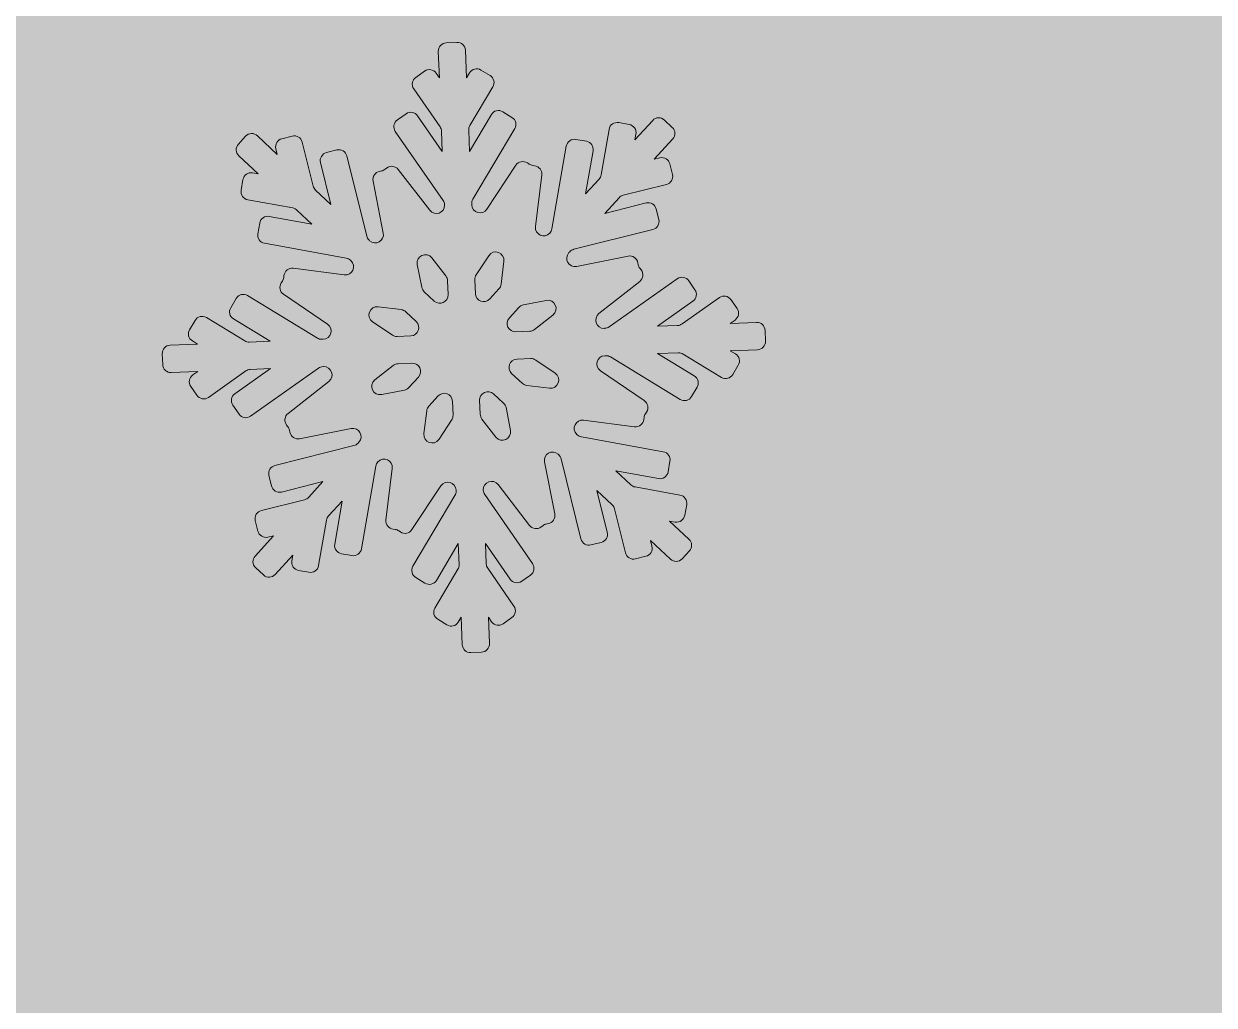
# Model space of a CAD drawing. Header units: millimetres. Extents: x 31 to 225, y -115 to -14.
# Drawn here: x 154.1 to 167.9, y -93.23 to -81.85 of the extents above; entities that cross this region are included whole.
import ezdxf

# ---------------------------------------------------------------- set-up
doc = ezdxf.new("R2010")
doc.units = ezdxf.units.MM
doc.header["$MEASUREMENT"] = 0
doc.layers.add('engraving', color=7, linetype='Continuous')
doc.layers.add('Layer 1', color=7, linetype='Continuous')

msp = doc.modelspace()

# ---------------------------------------------------------------- hatches: boundary and pattern name
at = {"layer": 'Layer 1'}
h = msp.add_hatch(color=2, dxfattribs=at)
h.dxf.hatch_style = 2
edge = h.paths.add_edge_path()
edge.add_spline(control_points=[(211.735, -40.876), (205.828, -35.752), (198.704, -32.392), (190.364, -30.797), (190.364, -30.797), (190.364, -29.654), (190.364, -29.654), (190.364, -27.087), (188.359, -24.969), (185.839, -24.777), (187.344, -23.662), (188.323, -21.878), (188.323, -19.861), (188.323, -16.481), (185.583, -13.74), (182.203, -13.74), (178.822, -13.74), (176.082, -16.481), (176.082, -19.861), (176.082, -21.878), (177.062, -23.662), (178.567, -24.777), (176.046, -24.969), (174.042, -27.087), (174.042, -29.654), (174.042, -29.654), (174.042, -29.716), (174.042, -29.716), (174.042, -29.716), (140.3, -29.716), (140.3, -29.716), (140.3, -29.716), (140.3, -114.865), (140.3, -114.865), (140.3, -114.865), (177.219, -114.865), (177.219, -114.865), (186.464, -114.865), (194.634, -113.223), (201.73, -109.939), (206.311, -107.871), (210.315, -105.094), (213.742, -101.606), (217.168, -98.119), (219.833, -93.933), (221.74, -89.047), (223.645, -84.161), (224.598, -78.555), (224.598, -72.23), (224.598, -58.768), (220.31, -48.317), (211.735, -40.876)], knot_values=[0, 0, 0, 0, 1, 1, 1, 2, 2, 2, 3, 3, 3, 4, 4, 4, 5, 5, 5, 6, 6, 6, 7, 7, 7, 8, 8, 8, 9, 9, 9, 10, 10, 10, 11, 11, 11, 12, 12, 12, 13, 13, 13, 14, 14, 14, 15, 15, 15, 16, 16, 16, 17, 17, 17, 17], degree=3, periodic=1)
edge = h.paths.add_edge_path()
edge.add_spline(control_points=[(178.395, -19.861), (178.395, -17.762), (180.103, -16.054), (182.203, -16.054), (184.302, -16.054), (186.01, -17.762), (186.01, -19.861), (186.01, -21.96), (184.302, -23.668), (182.203, -23.668), (180.103, -23.668), (178.395, -21.96), (178.395, -19.861)], knot_values=[0, 0, 0, 0, 1, 1, 1, 2, 2, 2, 3, 3, 3, 4, 4, 4, 4], degree=3, periodic=1)
edge = h.paths.add_edge_path()
edge.add_spline(control_points=[(191.572, -87.07), (188.734, -91.045), (184.557, -93.031), (179.043, -93.031), (179.043, -93.031), (168.46, -93.031), (168.46, -93.031), (168.46, -93.031), (168.46, -51.551), (168.46, -51.551), (168.46, -51.551), (177.705, -51.551), (177.705, -51.551), (183.625, -51.551), (188.126, -53.558), (191.208, -57.572), (194.289, -61.586), (195.83, -66.553), (195.83, -72.473), (195.83, -78.231), (194.41, -83.097), (191.572, -87.07)], knot_values=[0, 0, 0, 0, 1, 1, 1, 2, 2, 2, 3, 3, 3, 4, 4, 4, 5, 5, 5, 6, 6, 6, 7, 7, 7, 7], degree=3, periodic=1)

# ---------------------------------------------------------------- linework, layer by layer
at = {"layer": 'engraving', "lineweight": 0}
for points, knots in [([(162.695, -85.401), (162.693, -85.348), (162.648, -85.307), (162.595, -85.309), (162.595, -85.309), (162.29, -85.321), (162.29, -85.321), (162.29, -85.321), (162.347, -85.281), (162.347, -85.281), (162.39, -85.251), (162.4, -85.191), (162.37, -85.148), (162.37, -85.148), (162.299, -85.045), (162.299, -85.045), (162.269, -85.001), (162.208, -84.99), (162.165, -85.021), (162.165, -85.021), (161.732, -85.327), (161.732, -85.327), (161.716, -85.338), (161.699, -85.344), (161.68, -85.345), (161.68, -85.345), (161.446, -85.354), (161.446, -85.354), (161.446, -85.354), (161.858, -85.063), (161.858, -85.063), (161.901, -85.032), (161.912, -84.973), (161.882, -84.93), (161.882, -84.93), (161.811, -84.827), (161.811, -84.827), (161.78, -84.783), (161.72, -84.772), (161.676, -84.803), (161.676, -84.803), (160.888, -85.36), (160.888, -85.36), (160.873, -85.371), (160.855, -85.377), (160.836, -85.377), (160.836, -85.377), (160.832, -85.378), (160.832, -85.378), (160.739, -85.381), (160.696, -85.264), (160.769, -85.206), (160.769, -85.206), (161.242, -84.834), (161.242, -84.834), (161.283, -84.801), (161.29, -84.741), (161.258, -84.7), (161.258, -84.7), (161.243, -84.68), (161.243, -84.68), (161.234, -84.668), (161.228, -84.655), (161.225, -84.64), (161.225, -84.64), (161.22, -84.616), (161.22, -84.616), (161.21, -84.564), (161.159, -84.53), (161.107, -84.54), (161.107, -84.54), (160.51, -84.659), (160.51, -84.659), (160.419, -84.677), (160.358, -84.569), (160.421, -84.5), (160.421, -84.5), (160.431, -84.49), (160.431, -84.49), (160.443, -84.476), (160.46, -84.466), (160.478, -84.461), (160.478, -84.461), (161.394, -84.232), (161.394, -84.232), (161.445, -84.219), (161.476, -84.167), (161.463, -84.115), (161.463, -84.115), (161.433, -83.994), (161.433, -83.994), (161.42, -83.942), (161.368, -83.911), (161.317, -83.924), (161.317, -83.924), (160.837, -84.044), (160.837, -84.044), (160.837, -84.044), (161.003, -83.863), (161.003, -83.863), (161.015, -83.849), (161.032, -83.839), (161.05, -83.834), (161.05, -83.834), (161.552, -83.709), (161.552, -83.709), (161.603, -83.696), (161.634, -83.644), (161.622, -83.592), (161.622, -83.592), (161.591, -83.471), (161.591, -83.471), (161.579, -83.419), (161.526, -83.388), (161.475, -83.401), (161.475, -83.401), (161.409, -83.417), (161.409, -83.417), (161.409, -83.417), (161.624, -83.181), (161.624, -83.181), (161.66, -83.143), (161.657, -83.083), (161.619, -83.047), (161.619, -83.047), (161.528, -82.962), (161.528, -82.962), (161.489, -82.925), (161.428, -82.927), (161.392, -82.967), (161.392, -82.967), (161.186, -83.192), (161.186, -83.192), (161.186, -83.192), (161.198, -83.125), (161.198, -83.125), (161.207, -83.073), (161.172, -83.023), (161.12, -83.014), (161.12, -83.014), (160.999, -82.992), (160.999, -82.992), (160.946, -82.982), (160.896, -83.017), (160.887, -83.07), (160.887, -83.07), (160.795, -83.598), (160.795, -83.598), (160.792, -83.616), (160.784, -83.633), (160.772, -83.646), (160.772, -83.646), (160.614, -83.819), (160.614, -83.819), (160.614, -83.819), (160.701, -83.319), (160.701, -83.319), (160.71, -83.267), (160.675, -83.218), (160.624, -83.208), (160.624, -83.208), (160.502, -83.187), (160.502, -83.187), (160.45, -83.177), (160.4, -83.212), (160.39, -83.265), (160.39, -83.265), (160.223, -84.225), (160.223, -84.225), (160.22, -84.243), (160.212, -84.259), (160.2, -84.273), (160.2, -84.273), (160.2, -84.273), (160.2, -84.273), (160.137, -84.342), (160.022, -84.289), (160.033, -84.197), (160.033, -84.197), (160.106, -83.598), (160.106, -83.598), (160.112, -83.546), (160.075, -83.498), (160.023, -83.492), (160.023, -83.492), (160, -83.489), (160, -83.489), (159.985, -83.487), (159.971, -83.481), (159.958, -83.473), (159.958, -83.473), (159.939, -83.46), (159.939, -83.46), (159.895, -83.43), (159.835, -83.442), (159.805, -83.487), (159.805, -83.487), (159.47, -83.994), (159.47, -83.994), (159.419, -84.072), (159.298, -84.038), (159.294, -83.945), (159.294, -83.945), (159.294, -83.934), (159.294, -83.934), (159.293, -83.916), (159.297, -83.897), (159.307, -83.881), (159.307, -83.881), (159.793, -83.062), (159.793, -83.062), (159.82, -83.017), (159.805, -82.958), (159.76, -82.931), (159.76, -82.931), (159.654, -82.866), (159.654, -82.866), (159.609, -82.838), (159.549, -82.853), (159.522, -82.899), (159.522, -82.899), (159.269, -83.326), (159.269, -83.326), (159.269, -83.326), (159.259, -83.08), (159.259, -83.08), (159.258, -83.062), (159.263, -83.043), (159.272, -83.027), (159.272, -83.027), (159.539, -82.578), (159.539, -82.578), (159.566, -82.533), (159.551, -82.474), (159.507, -82.447), (159.507, -82.447), (159.401, -82.382), (159.401, -82.382), (159.355, -82.354), (159.295, -82.369), (159.268, -82.415), (159.268, -82.415), (159.234, -82.472), (159.234, -82.472), (159.234, -82.472), (159.221, -82.153), (159.221, -82.153), (159.219, -82.101), (159.175, -82.059), (159.122, -82.061), (159.122, -82.061), (158.999, -82.066), (158.999, -82.066), (158.946, -82.068), (158.904, -82.113), (158.906, -82.166), (158.906, -82.166), (158.919, -82.473), (158.919, -82.473), (158.919, -82.473), (158.881, -82.419), (158.881, -82.419), (158.851, -82.375), (158.791, -82.364), (158.747, -82.395), (158.747, -82.395), (158.646, -82.467), (158.646, -82.467), (158.603, -82.497), (158.592, -82.556), (158.622, -82.6), (158.622, -82.6), (158.927, -83.04), (158.927, -83.04), (158.937, -83.055), (158.943, -83.073), (158.944, -83.091), (158.944, -83.091), (158.953, -83.327), (158.953, -83.327), (158.953, -83.327), (158.667, -82.913), (158.667, -82.913), (158.637, -82.869), (158.576, -82.858), (158.533, -82.889), (158.533, -82.889), (158.432, -82.96), (158.432, -82.96), (158.389, -82.991), (158.378, -83.05), (158.408, -83.093), (158.408, -83.093), (158.962, -83.894), (158.962, -83.894), (158.972, -83.909), (158.978, -83.927), (158.978, -83.945), (158.978, -83.945), (158.979, -83.946), (158.979, -83.946), (158.982, -84.04), (158.864, -84.083), (158.807, -84.009), (158.807, -84.009), (158.443, -83.536), (158.443, -83.536), (158.41, -83.494), (158.349, -83.486), (158.307, -83.519), (158.307, -83.519), (158.289, -83.533), (158.289, -83.533), (158.277, -83.543), (158.263, -83.549), (158.249, -83.552), (158.249, -83.552), (158.226, -83.557), (158.226, -83.557), (158.174, -83.567), (158.14, -83.617), (158.151, -83.669), (158.151, -83.669), (158.269, -84.272), (158.269, -84.272), (158.287, -84.363), (158.178, -84.424), (158.11, -84.361), (158.11, -84.361), (158.104, -84.355), (158.104, -84.355), (158.09, -84.342), (158.081, -84.326), (158.076, -84.308), (158.076, -84.308), (157.846, -83.379), (157.846, -83.379), (157.834, -83.328), (157.781, -83.296), (157.73, -83.309), (157.73, -83.309), (157.61, -83.339), (157.61, -83.339), (157.559, -83.352), (157.528, -83.404), (157.54, -83.456), (157.54, -83.456), (157.66, -83.941), (157.66, -83.941), (157.66, -83.941), (157.483, -83.775), (157.483, -83.775), (157.469, -83.762), (157.46, -83.746), (157.455, -83.728), (157.455, -83.728), (157.329, -83.218), (157.329, -83.218), (157.316, -83.167), (157.264, -83.135), (157.213, -83.148), (157.213, -83.148), (157.093, -83.178), (157.093, -83.178), (157.042, -83.191), (157.011, -83.243), (157.023, -83.294), (157.023, -83.294), (157.04, -83.36), (157.04, -83.36), (157.04, -83.36), (156.809, -83.145), (156.809, -83.145), (156.77, -83.108), (156.709, -83.11), (156.672, -83.15), (156.672, -83.15), (156.589, -83.242), (156.589, -83.242), (156.553, -83.28), (156.556, -83.341), (156.594, -83.377), (156.594, -83.377), (156.82, -83.587), (156.82, -83.587), (156.82, -83.587), (156.754, -83.575), (156.754, -83.575), (156.701, -83.566), (156.651, -83.601), (156.642, -83.653), (156.642, -83.653), (156.621, -83.777), (156.621, -83.777), (156.611, -83.829), (156.646, -83.878), (156.698, -83.888), (156.698, -83.888), (157.219, -83.982), (157.219, -83.982), (157.238, -83.985), (157.254, -83.994), (157.268, -84.007), (157.268, -84.007), (157.44, -84.168), (157.44, -84.168), (157.44, -84.168), (156.947, -84.079), (156.947, -84.079), (156.895, -84.069), (156.845, -84.104), (156.836, -84.157), (156.836, -84.157), (156.814, -84.28), (156.814, -84.28), (156.805, -84.332), (156.84, -84.382), (156.892, -84.391), (156.892, -84.391), (157.84, -84.563), (157.84, -84.563), (157.858, -84.566), (157.875, -84.574), (157.889, -84.587), (157.889, -84.587), (157.893, -84.591), (157.893, -84.591), (157.961, -84.655), (157.908, -84.768), (157.816, -84.757), (157.816, -84.757), (157.225, -84.681), (157.225, -84.681), (157.172, -84.675), (157.124, -84.712), (157.117, -84.765), (157.117, -84.765), (157.114, -84.789), (157.114, -84.789), (157.113, -84.804), (157.107, -84.818), (157.099, -84.831), (157.099, -84.831), (157.086, -84.851), (157.086, -84.851), (157.057, -84.895), (157.068, -84.954), (157.112, -84.983), (157.112, -84.983), (157.621, -85.329), (157.621, -85.329), (157.698, -85.381), (157.663, -85.5), (157.571, -85.504), (157.571, -85.504), (157.559, -85.504), (157.559, -85.504), (157.54, -85.505), (157.521, -85.5), (157.505, -85.491), (157.505, -85.491), (156.696, -84.997), (156.696, -84.997), (156.65, -84.97), (156.59, -84.984), (156.563, -85.03), (156.563, -85.03), (156.5, -85.138), (156.5, -85.138), (156.473, -85.183), (156.487, -85.241), (156.532, -85.269), (156.532, -85.269), (156.957, -85.528), (156.957, -85.528), (156.957, -85.528), (156.715, -85.537), (156.715, -85.537), (156.696, -85.538), (156.678, -85.533), (156.662, -85.523), (156.662, -85.523), (156.218, -85.253), (156.218, -85.253), (156.172, -85.225), (156.113, -85.24), (156.086, -85.286), (156.086, -85.286), (156.022, -85.393), (156.022, -85.393), (155.995, -85.439), (156.01, -85.497), (156.055, -85.524), (156.055, -85.524), (156.114, -85.56), (156.114, -85.56), (156.114, -85.56), (155.798, -85.573), (155.798, -85.573), (155.745, -85.575), (155.704, -85.619), (155.706, -85.673), (155.706, -85.673), (155.711, -85.798), (155.711, -85.798), (155.713, -85.851), (155.758, -85.892), (155.811, -85.89), (155.811, -85.89), (156.117, -85.878), (156.117, -85.878), (156.117, -85.878), (156.06, -85.918), (156.06, -85.918), (156.017, -85.949), (156.006, -86.008), (156.036, -86.051), (156.036, -86.051), (156.107, -86.154), (156.107, -86.154), (156.138, -86.198), (156.198, -86.209), (156.242, -86.178), (156.242, -86.178), (156.675, -85.872), (156.675, -85.872), (156.69, -85.861), (156.708, -85.855), (156.726, -85.854), (156.726, -85.854), (156.96, -85.845), (156.96, -85.845), (156.96, -85.845), (156.548, -86.136), (156.548, -86.136), (156.505, -86.167), (156.495, -86.226), (156.525, -86.269), (156.525, -86.269), (156.596, -86.372), (156.596, -86.372), (156.626, -86.416), (156.686, -86.427), (156.73, -86.396), (156.73, -86.396), (157.518, -85.839), (157.518, -85.839), (157.533, -85.829), (157.551, -85.822), (157.57, -85.822), (157.57, -85.822), (157.575, -85.822), (157.575, -85.822), (157.667, -85.818), (157.711, -85.935), (157.638, -85.993), (157.638, -85.993), (157.165, -86.365), (157.165, -86.365), (157.124, -86.398), (157.116, -86.458), (157.148, -86.499), (157.148, -86.499), (157.163, -86.519), (157.163, -86.519), (157.172, -86.531), (157.179, -86.544), (157.181, -86.559), (157.181, -86.559), (157.186, -86.583), (157.186, -86.583), (157.197, -86.635), (157.247, -86.669), (157.299, -86.659), (157.299, -86.659), (157.896, -86.54), (157.896, -86.54), (157.987, -86.522), (158.048, -86.63), (157.986, -86.699), (157.986, -86.699), (157.976, -86.709), (157.976, -86.709), (157.963, -86.723), (157.947, -86.733), (157.928, -86.738), (157.928, -86.738), (157.013, -86.968), (157.013, -86.968), (156.962, -86.98), (156.93, -87.032), (156.943, -87.084), (156.943, -87.084), (156.973, -87.205), (156.973, -87.205), (156.986, -87.257), (157.038, -87.288), (157.09, -87.276), (157.09, -87.276), (157.569, -87.155), (157.569, -87.155), (157.569, -87.155), (157.404, -87.336), (157.404, -87.336), (157.391, -87.35), (157.375, -87.36), (157.356, -87.365), (157.356, -87.365), (156.855, -87.491), (156.855, -87.491), (156.803, -87.503), (156.772, -87.555), (156.785, -87.607), (156.785, -87.607), (156.815, -87.728), (156.815, -87.728), (156.828, -87.78), (156.88, -87.811), (156.931, -87.799), (156.931, -87.799), (156.997, -87.782), (156.997, -87.782), (156.997, -87.782), (156.782, -88.018), (156.782, -88.018), (156.747, -88.056), (156.749, -88.117), (156.787, -88.152), (156.787, -88.152), (156.878, -88.238), (156.878, -88.238), (156.917, -88.274), (156.979, -88.272), (157.015, -88.232), (157.015, -88.232), (157.22, -88.007), (157.22, -88.007), (157.22, -88.007), (157.208, -88.074), (157.208, -88.074), (157.199, -88.126), (157.234, -88.176), (157.286, -88.185), (157.286, -88.185), (157.407, -88.207), (157.407, -88.207), (157.46, -88.217), (157.51, -88.182), (157.519, -88.129), (157.519, -88.129), (157.611, -87.601), (157.611, -87.601), (157.614, -87.583), (157.622, -87.566), (157.635, -87.553), (157.635, -87.553), (157.792, -87.38), (157.792, -87.38), (157.792, -87.38), (157.705, -87.88), (157.705, -87.88), (157.696, -87.932), (157.731, -87.981), (157.783, -87.991), (157.783, -87.991), (157.904, -88.013), (157.904, -88.013), (157.957, -88.022), (158.007, -87.987), (158.016, -87.935), (158.016, -87.935), (158.183, -86.974), (158.183, -86.974), (158.186, -86.956), (158.194, -86.94), (158.207, -86.926), (158.207, -86.926), (158.207, -86.926), (158.207, -86.926), (158.27, -86.857), (158.384, -86.91), (158.373, -87.002), (158.373, -87.002), (158.3, -87.601), (158.3, -87.601), (158.294, -87.653), (158.331, -87.701), (158.383, -87.707), (158.383, -87.707), (158.406, -87.71), (158.406, -87.71), (158.421, -87.712), (158.436, -87.718), (158.448, -87.726), (158.448, -87.726), (158.467, -87.739), (158.467, -87.739), (158.512, -87.769), (158.572, -87.757), (158.601, -87.712), (158.601, -87.712), (158.936, -87.205), (158.936, -87.205), (158.988, -87.128), (159.109, -87.161), (159.112, -87.254), (159.112, -87.254), (159.113, -87.265), (159.113, -87.265), (159.114, -87.284), (159.109, -87.302), (159.099, -87.318), (159.099, -87.318), (158.613, -88.137), (158.613, -88.137), (158.587, -88.183), (158.601, -88.241), (158.646, -88.268), (158.646, -88.268), (158.752, -88.333), (158.752, -88.333), (158.798, -88.361), (158.857, -88.346), (158.884, -88.3), (158.884, -88.3), (159.137, -87.873), (159.137, -87.873), (159.137, -87.873), (159.147, -88.119), (159.147, -88.119), (159.148, -88.137), (159.143, -88.156), (159.134, -88.172), (159.134, -88.172), (158.867, -88.621), (158.867, -88.621), (158.84, -88.667), (158.855, -88.725), (158.9, -88.752), (158.9, -88.752), (159.006, -88.817), (159.006, -88.817), (159.052, -88.845), (159.111, -88.83), (159.138, -88.784), (159.138, -88.784), (159.172, -88.727), (159.172, -88.727), (159.172, -88.727), (159.185, -89.046), (159.185, -89.046), (159.187, -89.099), (159.232, -89.14), (159.284, -89.138), (159.284, -89.138), (159.408, -89.133), (159.408, -89.133), (159.461, -89.131), (159.502, -89.086), (159.5, -89.033), (159.5, -89.033), (159.487, -88.726), (159.487, -88.726), (159.487, -88.726), (159.525, -88.78), (159.525, -88.78), (159.555, -88.824), (159.616, -88.835), (159.659, -88.804), (159.659, -88.804), (159.76, -88.732), (159.76, -88.732), (159.803, -88.702), (159.814, -88.643), (159.784, -88.599), (159.784, -88.599), (159.479, -88.159), (159.479, -88.159), (159.469, -88.144), (159.463, -88.126), (159.462, -88.108), (159.462, -88.108), (159.453, -87.872), (159.453, -87.872), (159.453, -87.872), (159.739, -88.286), (159.739, -88.286), (159.77, -88.33), (159.83, -88.341), (159.874, -88.31), (159.874, -88.31), (159.975, -88.239), (159.975, -88.239), (160.018, -88.208), (160.028, -88.149), (159.998, -88.106), (159.998, -88.106), (159.445, -87.305), (159.445, -87.305), (159.435, -87.29), (159.429, -87.272), (159.428, -87.254), (159.428, -87.254), (159.428, -87.253), (159.428, -87.253), (159.424, -87.159), (159.543, -87.116), (159.6, -87.19), (159.6, -87.19), (159.964, -87.663), (159.964, -87.663), (159.996, -87.705), (160.057, -87.713), (160.099, -87.68), (160.099, -87.68), (160.117, -87.666), (160.117, -87.666), (160.129, -87.656), (160.143, -87.65), (160.158, -87.647), (160.158, -87.647), (160.18, -87.642), (160.18, -87.642), (160.232, -87.632), (160.266, -87.582), (160.256, -87.53), (160.256, -87.53), (160.137, -86.927), (160.137, -86.927), (160.119, -86.836), (160.229, -86.775), (160.297, -86.838), (160.297, -86.838), (160.303, -86.844), (160.303, -86.844), (160.316, -86.857), (160.326, -86.873), (160.33, -86.891), (160.33, -86.891), (160.56, -87.82), (160.56, -87.82), (160.573, -87.871), (160.625, -87.903), (160.676, -87.89), (160.676, -87.89), (160.796, -87.86), (160.796, -87.86), (160.847, -87.847), (160.879, -87.795), (160.866, -87.743), (160.866, -87.743), (160.746, -87.258), (160.746, -87.258), (160.746, -87.258), (160.924, -87.425), (160.924, -87.425), (160.937, -87.437), (160.947, -87.454), (160.951, -87.472), (160.951, -87.472), (161.077, -87.981), (161.077, -87.981), (161.09, -88.033), (161.142, -88.064), (161.194, -88.051), (161.194, -88.051), (161.313, -88.021), (161.313, -88.021), (161.365, -88.008), (161.396, -87.956), (161.383, -87.905), (161.383, -87.905), (161.367, -87.839), (161.367, -87.839), (161.367, -87.839), (161.597, -88.055), (161.597, -88.055), (161.637, -88.091), (161.698, -88.089), (161.734, -88.049), (161.734, -88.049), (161.818, -87.957), (161.818, -87.957), (161.853, -87.919), (161.851, -87.858), (161.812, -87.823), (161.812, -87.823), (161.587, -87.612), (161.587, -87.612), (161.587, -87.612), (161.653, -87.624), (161.653, -87.624), (161.705, -87.633), (161.755, -87.598), (161.764, -87.546), (161.764, -87.546), (161.786, -87.422), (161.786, -87.422), (161.795, -87.37), (161.76, -87.321), (161.708, -87.311), (161.708, -87.311), (161.187, -87.217), (161.187, -87.217), (161.169, -87.214), (161.152, -87.205), (161.139, -87.193), (161.139, -87.193), (160.966, -87.031), (160.966, -87.031), (160.966, -87.031), (161.459, -87.12), (161.459, -87.12), (161.511, -87.13), (161.562, -87.095), (161.571, -87.042), (161.571, -87.042), (161.592, -86.919), (161.592, -86.919), (161.601, -86.867), (161.567, -86.817), (161.515, -86.808), (161.515, -86.808), (160.566, -86.636), (160.566, -86.636), (160.548, -86.633), (160.531, -86.625), (160.518, -86.612), (160.518, -86.612), (160.513, -86.608), (160.513, -86.608), (160.445, -86.544), (160.498, -86.431), (160.591, -86.442), (160.591, -86.442), (161.182, -86.518), (161.182, -86.518), (161.235, -86.524), (161.283, -86.487), (161.289, -86.434), (161.289, -86.434), (161.292, -86.41), (161.292, -86.41), (161.294, -86.395), (161.299, -86.381), (161.307, -86.368), (161.307, -86.368), (161.321, -86.348), (161.321, -86.348), (161.35, -86.304), (161.338, -86.245), (161.295, -86.216), (161.295, -86.216), (160.786, -85.871), (160.786, -85.871), (160.709, -85.818), (160.743, -85.699), (160.836, -85.695), (160.836, -85.695), (160.848, -85.695), (160.848, -85.695), (160.866, -85.694), (160.885, -85.699), (160.901, -85.709), (160.901, -85.709), (161.711, -86.202), (161.711, -86.202), (161.756, -86.229), (161.816, -86.215), (161.843, -86.169), (161.843, -86.169), (161.907, -86.061), (161.907, -86.061), (161.934, -86.016), (161.919, -85.958), (161.874, -85.93), (161.874, -85.93), (161.449, -85.671), (161.449, -85.671), (161.449, -85.671), (161.691, -85.662), (161.691, -85.662), (161.71, -85.661), (161.729, -85.666), (161.745, -85.676), (161.745, -85.676), (162.188, -85.946), (162.188, -85.946), (162.234, -85.974), (162.294, -85.959), (162.321, -85.913), (162.321, -85.913), (162.384, -85.806), (162.384, -85.806), (162.411, -85.76), (162.397, -85.702), (162.352, -85.675), (162.352, -85.675), (162.292, -85.639), (162.292, -85.639), (162.292, -85.639), (162.608, -85.626), (162.608, -85.626), (162.661, -85.624), (162.702, -85.58), (162.7, -85.527), (162.7, -85.527), (162.695, -85.401), (162.695, -85.401)], [0, 0, 0, 0, 1, 1, 1, 2, 2, 2, 3, 3, 3, 4, 4, 4, 5, 5, 5, 6, 6, 6, 7, 7, 7, 8, 8, 8, 9, 9, 9, 10, 10, 10, 11, 11, 11, 12, 12, 12, 13, 13, 13, 14, 14, 14, 15, 15, 15, 16, 16, 16, 17, 17, 17, 18, 18, 18, 19, 19, 19, 20, 20, 20, 21, 21, 21, 22, 22, 22, 23, 23, 23, 24, 24, 24, 25, 25, 25, 26, 26, 26, 27, 27, 27, 28, 28, 28, 29, 29, 29, 30, 30, 30, 31, 31, 31, 32, 32, 32, 33, 33, 33, 34, 34, 34, 35, 35, 35, 36, 36, 36, 37, 37, 37, 38, 38, 38, 39, 39, 39, 40, 40, 40, 41, 41, 41, 42, 42, 42, 43, 43, 43, 44, 44, 44, 45, 45, 45, 46, 46, 46, 47, 47, 47, 48, 48, 48, 49, 49, 49, 50, 50, 50, 51, 51, 51, 52, 52, 52, 53, 53, 53, 54, 54, 54, 55, 55, 55, 56, 56, 56, 57, 57, 57, 58, 58, 58, 59, 59, 59, 60, 60, 60, 61, 61, 61, 62, 62, 62, 63, 63, 63, 64, 64, 64, 65, 65, 65, 66, 66, 66, 67, 67, 67, 68, 68, 68, 69, 69, 69, 70, 70, 70, 71, 71, 71, 72, 72, 72, 73, 73, 73, 74, 74, 74, 75, 75, 75, 76, 76, 76, 77, 77, 77, 78, 78, 78, 79, 79, 79, 80, 80, 80, 81, 81, 81, 82, 82, 82, 83, 83, 83, 84, 84, 84, 85, 85, 85, 86, 86, 86, 87, 87, 87, 88, 88, 88, 89, 89, 89, 90, 90, 90, 91, 91, 91, 92, 92, 92, 93, 93, 93, 94, 94, 94, 95, 95, 95, 96, 96, 96, 97, 97, 97, 98, 98, 98, 99, 99, 99, 100, 100, 100, 101, 101, 101, 102, 102, 102, 103, 103, 103, 104, 104, 104, 105, 105, 105, 106, 106, 106, 107, 107, 107, 108, 108, 108, 109, 109, 109, 110, 110, 110, 111, 111, 111, 112, 112, 112, 113, 113, 113, 114, 114, 114, 115, 115, 115, 116, 116, 116, 117, 117, 117, 118, 118, 118, 119, 119, 119, 120, 120, 120, 121, 121, 121, 122, 122, 122, 123, 123, 123, 124, 124, 124, 125, 125, 125, 126, 126, 126, 127, 127, 127, 128, 128, 128, 129, 129, 129, 130, 130, 130, 131, 131, 131, 132, 132, 132, 133, 133, 133, 134, 134, 134, 135, 135, 135, 136, 136, 136, 137, 137, 137, 138, 138, 138, 139, 139, 139, 140, 140, 140, 141, 141, 141, 142, 142, 142, 143, 143, 143, 144, 144, 144, 145, 145, 145, 146, 146, 146, 147, 147, 147, 148, 148, 148, 149, 149, 149, 150, 150, 150, 151, 151, 151, 152, 152, 152, 153, 153, 153, 154, 154, 154, 155, 155, 155, 156, 156, 156, 157, 157, 157, 158, 158, 158, 159, 159, 159, 160, 160, 160, 161, 161, 161, 162, 162, 162, 163, 163, 163, 164, 164, 164, 165, 165, 165, 166, 166, 166, 167, 167, 167, 168, 168, 168, 169, 169, 169, 170, 170, 170, 171, 171, 171, 172, 172, 172, 173, 173, 173, 174, 174, 174, 175, 175, 175, 176, 176, 176, 177, 177, 177, 178, 178, 178, 179, 179, 179, 180, 180, 180, 181, 181, 181, 182, 182, 182, 183, 183, 183, 184, 184, 184, 185, 185, 185, 186, 186, 186, 187, 187, 187, 188, 188, 188, 189, 189, 189, 190, 190, 190, 191, 191, 191, 192, 192, 192, 193, 193, 193, 194, 194, 194, 195, 195, 195, 196, 196, 196, 197, 197, 197, 198, 198, 198, 199, 199, 199, 200, 200, 200, 201, 201, 201, 202, 202, 202, 203, 203, 203, 204, 204, 204, 205, 205, 205, 206, 206, 206, 207, 207, 207, 208, 208, 208, 209, 209, 209, 210, 210, 210, 211, 211, 211, 212, 212, 212, 213, 213, 213, 214, 214, 214, 215, 215, 215, 216, 216, 216, 217, 217, 217, 218, 218, 218, 219, 219, 219, 220, 220, 220, 221, 221, 221, 222, 222, 222, 223, 223, 223, 224, 224, 224, 225, 225, 225, 226, 226, 226, 227, 227, 227, 228, 228, 228, 229, 229, 229, 230, 230, 230, 231, 231, 231, 232, 232, 232, 233, 233, 233, 234, 234, 234, 235, 235, 235, 236, 236, 236, 237, 237, 237, 238, 238, 238, 239, 239, 239, 240, 240, 240, 241, 241, 241, 242, 242, 242, 243, 243, 243, 244, 244, 244, 245, 245, 245, 246, 246, 246, 247, 247, 247, 248, 248, 248, 249, 249, 249, 250, 250, 250, 251, 251, 251, 252, 252, 252, 253, 253, 253, 254, 254, 254, 255, 255, 255, 256, 256, 256, 257, 257, 257, 258, 258, 258, 259, 259, 259, 260, 260, 260, 261, 261, 261, 262, 262, 262, 263, 263, 263, 264, 264, 264, 265, 265, 265, 266, 266, 266, 267, 267, 267, 268, 268, 268, 269, 269, 269, 270, 270, 270, 271, 271, 271, 272, 272, 272, 273, 273, 273, 274, 274, 274, 275, 275, 275, 276, 276, 276, 277, 277, 277, 278, 278, 278, 279, 279, 279, 280, 280, 280, 281, 281, 281, 282, 282, 282, 283, 283, 283, 284, 284, 284, 285, 285, 285, 286, 286, 286, 287, 287, 287, 288, 288, 288, 289, 289, 289, 290, 290, 290, 291, 291, 291, 292, 292, 292, 293, 293, 293, 294, 294, 294, 295, 295, 295, 296, 296, 296, 297, 297, 297, 298, 298, 298, 299, 299, 299, 300, 300, 300, 301, 301, 301, 302, 302, 302, 303, 303, 303, 304, 304, 304, 305, 305, 305, 306, 306, 306, 307, 307, 307, 308, 308, 308, 309, 309, 309, 310, 310, 310, 311, 311, 311, 312, 312, 312, 313, 313, 313, 314, 314, 314, 315, 315, 315, 316, 316, 316, 317, 317, 317, 318, 318, 318, 319, 319, 319, 320, 320, 320, 321, 321, 321, 322, 322, 322, 323, 323, 323, 324, 324, 324, 325, 325, 325, 326, 326, 326, 327, 327, 327, 328, 328, 328, 329, 329, 329, 330, 330, 330, 331, 331, 331, 332, 332, 332, 333, 333, 333, 334, 334, 334, 335, 335, 335, 336, 336, 336, 336]), ([(159.336, -84.976), (159.336, -84.976), (159.329, -84.814), (159.329, -84.814), (159.328, -84.793), (159.334, -84.774), (159.345, -84.757), (159.345, -84.757), (159.491, -84.535), (159.491, -84.535), (159.547, -84.451), (159.679, -84.499), (159.667, -84.6), (159.667, -84.6), (159.634, -84.866), (159.634, -84.866), (159.632, -84.886), (159.623, -84.904), (159.61, -84.919), (159.61, -84.919), (159.503, -85.037), (159.503, -85.037), (159.445, -85.1), (159.339, -85.062), (159.336, -84.976)], [0, 0, 0, 0, 1, 1, 1, 2, 2, 2, 3, 3, 3, 4, 4, 4, 5, 5, 5, 6, 6, 6, 7, 7, 7, 8, 8, 8, 8]), ([(158.833, -84.561), (158.833, -84.561), (158.994, -84.77), (158.994, -84.77), (159.006, -84.786), (159.013, -84.805), (159.014, -84.825), (159.014, -84.825), (159.021, -84.987), (159.021, -84.987), (159.024, -85.073), (158.922, -85.12), (158.859, -85.061), (158.859, -85.061), (158.743, -84.953), (158.743, -84.953), (158.729, -84.939), (158.719, -84.921), (158.715, -84.902), (158.715, -84.902), (158.663, -84.638), (158.663, -84.638), (158.643, -84.539), (158.771, -84.481), (158.833, -84.561)], [0, 0, 0, 0, 1, 1, 1, 2, 2, 2, 3, 3, 3, 4, 4, 4, 5, 5, 5, 6, 6, 6, 7, 7, 7, 8, 8, 8, 8]), ([(158.37, -85.454), (158.37, -85.454), (158.145, -85.302), (158.145, -85.302), (158.061, -85.245), (158.111, -85.114), (158.211, -85.127), (158.211, -85.127), (158.475, -85.16), (158.475, -85.16), (158.496, -85.163), (158.514, -85.172), (158.529, -85.186), (158.529, -85.186), (158.65, -85.298), (158.65, -85.298), (158.712, -85.357), (158.673, -85.461), (158.588, -85.465), (158.588, -85.465), (158.428, -85.471), (158.428, -85.471), (158.407, -85.472), (158.387, -85.466), (158.37, -85.454)], [0, 0, 0, 0, 1, 1, 1, 2, 2, 2, 3, 3, 3, 4, 4, 4, 5, 5, 5, 6, 6, 6, 7, 7, 7, 8, 8, 8, 8]), ([(159.73, -85.257), (159.73, -85.257), (159.841, -85.135), (159.841, -85.135), (159.855, -85.12), (159.873, -85.11), (159.893, -85.106), (159.893, -85.106), (160.157, -85.053), (160.157, -85.053), (160.256, -85.034), (160.314, -85.161), (160.235, -85.223), (160.235, -85.223), (160.022, -85.391), (160.022, -85.391), (160.007, -85.403), (159.987, -85.41), (159.967, -85.411), (159.967, -85.411), (159.805, -85.417), (159.805, -85.417), (159.72, -85.421), (159.673, -85.32), (159.73, -85.257)], [0, 0, 0, 0, 1, 1, 1, 2, 2, 2, 3, 3, 3, 4, 4, 4, 5, 5, 5, 6, 6, 6, 7, 7, 7, 8, 8, 8, 8]), ([(158.676, -85.942), (158.676, -85.942), (158.565, -86.064), (158.565, -86.064), (158.552, -86.079), (158.533, -86.089), (158.513, -86.093), (158.513, -86.093), (158.25, -86.146), (158.25, -86.146), (158.151, -86.165), (158.092, -86.038), (158.171, -85.976), (158.171, -85.976), (158.384, -85.809), (158.384, -85.809), (158.4, -85.796), (158.419, -85.789), (158.44, -85.788), (158.44, -85.788), (158.601, -85.782), (158.601, -85.782), (158.686, -85.778), (158.733, -85.879), (158.676, -85.942)], [0, 0, 0, 0, 1, 1, 1, 2, 2, 2, 3, 3, 3, 4, 4, 4, 5, 5, 5, 6, 6, 6, 7, 7, 7, 8, 8, 8, 8]), ([(160.036, -85.745), (160.036, -85.745), (160.261, -85.898), (160.261, -85.898), (160.345, -85.954), (160.295, -86.085), (160.195, -86.072), (160.195, -86.072), (159.931, -86.039), (159.931, -86.039), (159.911, -86.036), (159.892, -86.027), (159.877, -86.014), (159.877, -86.014), (159.757, -85.901), (159.757, -85.901), (159.694, -85.842), (159.733, -85.738), (159.819, -85.735), (159.819, -85.735), (159.978, -85.728), (159.978, -85.728), (159.999, -85.728), (160.019, -85.733), (160.036, -85.745)], [0, 0, 0, 0, 1, 1, 1, 2, 2, 2, 3, 3, 3, 4, 4, 4, 5, 5, 5, 6, 6, 6, 7, 7, 7, 8, 8, 8, 8]), ([(159.071, -86.223), (159.071, -86.223), (159.077, -86.386), (159.077, -86.386), (159.078, -86.406), (159.073, -86.426), (159.061, -86.442), (159.061, -86.442), (158.915, -86.664), (158.915, -86.664), (158.859, -86.748), (158.728, -86.7), (158.74, -86.599), (158.74, -86.599), (158.772, -86.333), (158.772, -86.333), (158.775, -86.313), (158.783, -86.295), (158.797, -86.28), (158.797, -86.28), (158.904, -86.162), (158.904, -86.162), (158.962, -86.099), (159.067, -86.138), (159.071, -86.223)], [0, 0, 0, 0, 1, 1, 1, 2, 2, 2, 3, 3, 3, 4, 4, 4, 5, 5, 5, 6, 6, 6, 7, 7, 7, 8, 8, 8, 8]), ([(159.573, -86.638), (159.573, -86.638), (159.412, -86.429), (159.412, -86.429), (159.4, -86.413), (159.393, -86.394), (159.392, -86.374), (159.392, -86.374), (159.386, -86.212), (159.386, -86.212), (159.382, -86.126), (159.485, -86.079), (159.547, -86.138), (159.547, -86.138), (159.663, -86.246), (159.663, -86.246), (159.678, -86.26), (159.688, -86.278), (159.692, -86.297), (159.692, -86.297), (159.743, -86.561), (159.743, -86.561), (159.763, -86.66), (159.635, -86.718), (159.573, -86.638)], [0, 0, 0, 0, 1, 1, 1, 2, 2, 2, 3, 3, 3, 4, 4, 4, 5, 5, 5, 6, 6, 6, 7, 7, 7, 8, 8, 8, 8])]:
    msp.add_open_spline(points, degree=3, knots=knots, dxfattribs=at)
at = {"layer": 'Layer 1', "lineweight": 0}
msp.add_open_spline([(211.735, -40.876), (205.828, -35.752), (198.704, -32.392), (190.364, -30.797), (190.364, -30.797), (190.364, -29.654), (190.364, -29.654), (190.364, -27.087), (188.359, -24.969), (185.839, -24.777), (187.344, -23.662), (188.323, -21.878), (188.323, -19.861), (188.323, -16.481), (185.583, -13.74), (182.203, -13.74), (178.822, -13.74), (176.082, -16.481), (176.082, -19.861), (176.082, -21.878), (177.062, -23.662), (178.567, -24.777), (176.046, -24.969), (174.042, -27.087), (174.042, -29.654), (174.042, -29.654), (174.042, -29.716), (174.042, -29.716), (174.042, -29.716), (140.3, -29.716), (140.3, -29.716), (140.3, -29.716), (140.3, -114.865), (140.3, -114.865), (140.3, -114.865), (177.219, -114.865), (177.219, -114.865), (186.464, -114.865), (194.634, -113.223), (201.73, -109.939), (206.311, -107.871), (210.315, -105.094), (213.742, -101.606), (217.168, -98.119), (219.833, -93.933), (221.74, -89.047), (223.645, -84.161), (224.598, -78.555), (224.598, -72.23), (224.598, -58.768), (220.31, -48.317), (211.735, -40.876)], degree=3, knots=[0, 0, 0, 0, 1, 1, 1, 2, 2, 2, 3, 3, 3, 4, 4, 4, 5, 5, 5, 6, 6, 6, 7, 7, 7, 8, 8, 8, 9, 9, 9, 10, 10, 10, 11, 11, 11, 12, 12, 12, 13, 13, 13, 14, 14, 14, 15, 15, 15, 16, 16, 16, 17, 17, 17, 17], dxfattribs=at)

doc.saveas('drawing.dxf')
